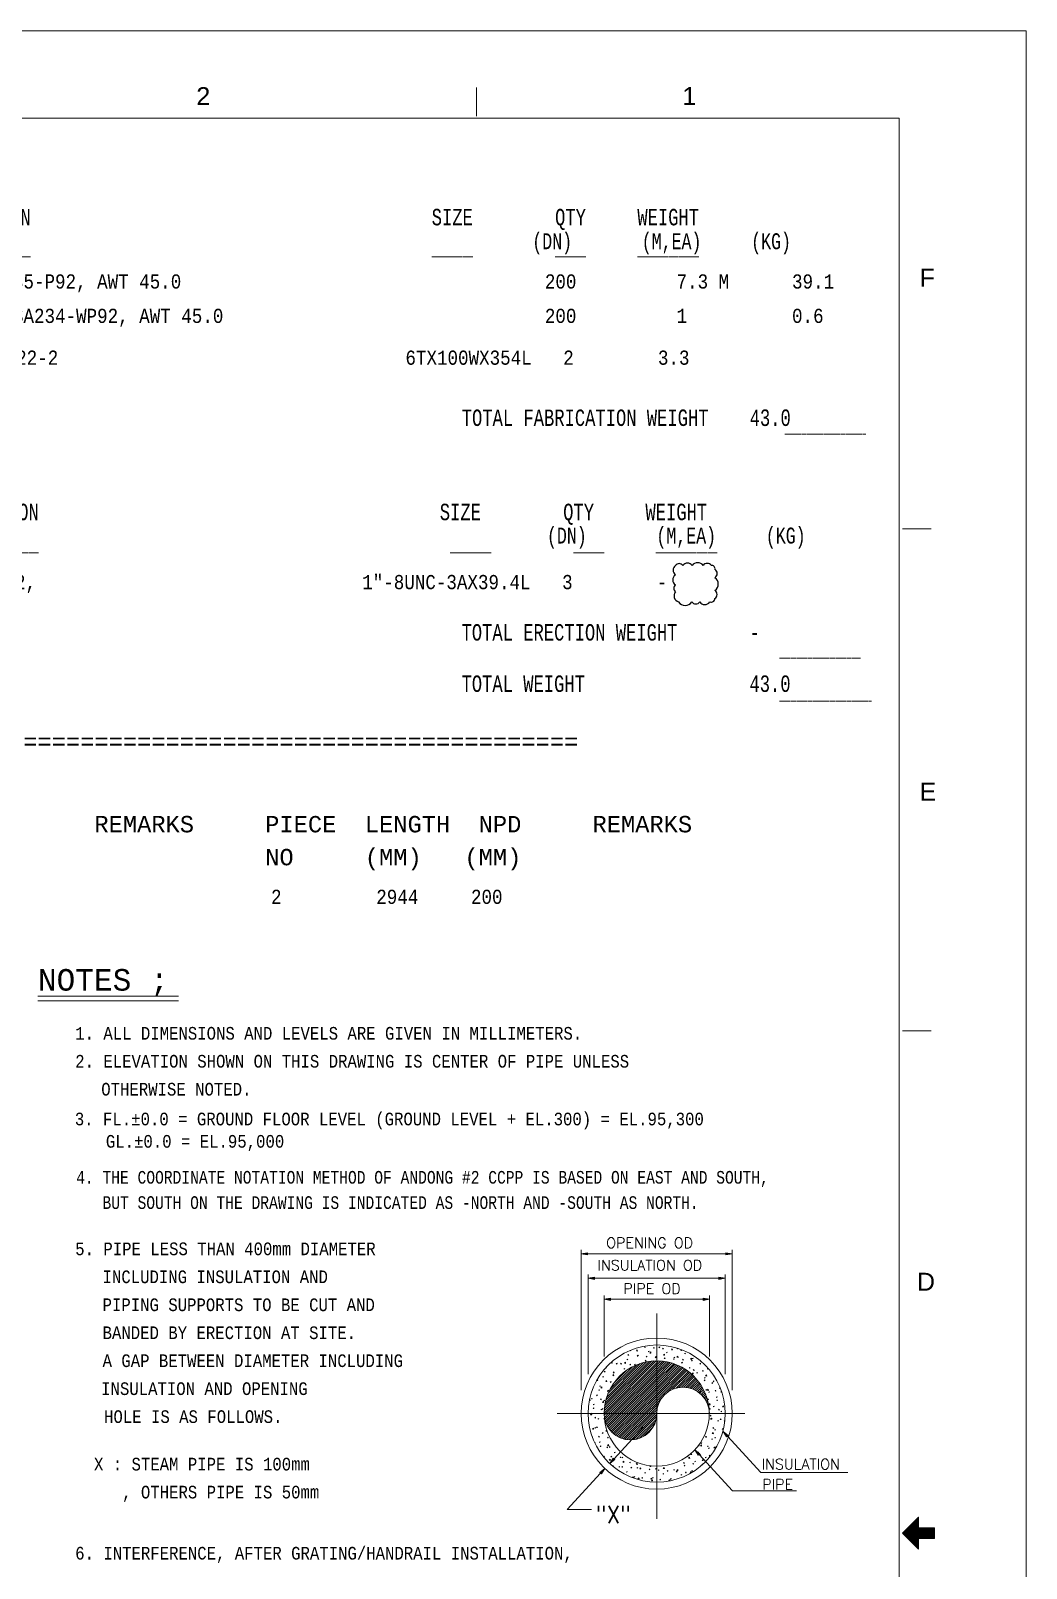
# Model space of a CAD drawing. Header units: inches. Extents: x 2106 to 2947, y -14 to 580.
# Drawn here: x 2750.7 to 2947.2, y 276.7 to 580.2 of the extents above; entities that cross this region are included whole.
import ezdxf
from ezdxf.enums import TextEntityAlignment as Align

# ---------------------------------------------------------------- set-up
doc = ezdxf.new("R2010")
doc.units = ezdxf.units.IN
doc.header["$MEASUREMENT"] = 0
doc.linetypes.add('Solid', pattern=[1, 1, 0])
for name, color, linetype in [('1', 7, 'Continuous'), ('13', 7, 'Continuous'), ('2', 2, 'Continuous'), ('3', 7, 'Continuous'), ('4', 7, 'Continuous'), ('BG 0 -1', 7, 'Continuous'), ('FRAME', 7, 'Continuous'), ('MAT-LIST', 7, 'Continuous')]:
    doc.layers.add(name, color=color, linetype=linetype)
doc.layers.add('borderText', color=2, linetype='Solid', lineweight=13)
doc.styles.add('Arial', font='arial.ttf')
doc.styles.add('fixedText', font='MONOTXT8.shx', dxfattribs={"width": 0.85})
doc.styles.add('MONOTXT', font='MONOTXT.shx', dxfattribs={"width": 0.8})
doc.styles.add('ROMANS', font='romans.shx', dxfattribs={"width": 0.8})

msp = doc.modelspace()

# ---------------------------------------------------------------- hatches: boundary and pattern name
at = {"layer": '13', "linetype": 'Continuous', "lineweight": 0}
for points in [[(2860.61, 338.96), (2860.61, 338.55), (2859.36, 338.76)], [(2887.95, 338.96), (2887.95, 338.55), (2889.2, 338.76)], [(2862, 334.11), (2862, 333.7), (2860.75, 333.9)], [(2886.55, 334.11), (2886.55, 333.7), (2887.8, 333.9)], [(2865.14, 329.97), (2865.14, 329.55), (2863.89, 329.76)], [(2883.43, 329.97), (2883.43, 329.55), (2884.68, 329.76)]]:
    msp.add_hatch(color=4, dxfattribs=at).paths.add_polyline_path(points)
at = {"layer": '4', "linetype": 'Continuous', "lineweight": 0}
for points in [[(2888.08, 302.61), (2887.39, 303.67), (2888.39, 302.9)], [(2866, 298.15), (2865, 297.37), (2865.7, 298.43)], [(2882.48, 298.96), (2881.79, 300.02), (2882.79, 299.25)], [(2863.05, 295.58), (2864.05, 296.36), (2863.35, 295.31)]]:
    msp.add_hatch(color=4, dxfattribs=at).paths.add_polyline_path(points)

# ---------------------------------------------------------------- linework, layer by layer
at = {"color": 4, "linetype": 'Continuous', "lineweight": 0}
for p, q in [((2874.28, 322.13), (2874.28, 307.21)), ((2868.61, 318.72), (2868.73, 318.86)), ((2868.61, 318.72), (2868.76, 318.71)), ((2868.76, 318.71), (2868.73, 318.86)), ((2869.01, 319.67), (2869.13, 319.6)), ((2869.13, 319.6), (2869.18, 319.75)), ((2870.26, 319.57), (2870.45, 319.77)), ((2870.26, 319.57), (2870.48, 319.53)), ((2870.4, 318.56), (2870.53, 318.71)), ((2870.48, 319.53), (2870.45, 319.77)), ((2870.5, 318.67), (2870.68, 318.75)), ((2870.55, 318.55), (2870.53, 318.71)), ((2870.63, 318.6), (2870.68, 318.75)), ((2871.85, 320.28), (2871.96, 320.43)), ((2871.85, 320.28), (2872, 320.27)), ((2872, 320.27), (2871.96, 320.43)), ((2872.6, 319.48), (2872.78, 319.55)), ((2872.6, 319.48), (2872.73, 319.4)), ((2872.73, 319.4), (2872.78, 319.55)), ((2872.93, 319.16), (2873.13, 319.36)), ((2872.93, 319.16), (2873.15, 319.12)), ((2873.15, 319.12), (2873.13, 319.36)), ((2873.64, 320.13), (2873.76, 320.27)), ((2873.64, 320.13), (2873.79, 320.12)), ((2873.79, 320.12), (2873.76, 320.27)), ((2874.7, 320.28), (2874.88, 320.36)), ((2874.7, 320.28), (2874.83, 320.21)), ((2874.83, 320.21), (2874.88, 320.36)), ((2875.44, 319.97), (2875.55, 320.12)), ((2875.44, 319.97), (2875.59, 319.96)), ((2875.59, 319.96), (2875.55, 320.12)), ((2875.6, 318.75), (2875.79, 318.95)), ((2875.6, 318.75), (2875.81, 318.71)), ((2875.81, 318.71), (2875.79, 318.95)), ((2876.19, 319.28), (2876.36, 319.35)), ((2876.19, 319.28), (2876.31, 319.2)), ((2876.31, 319.2), (2876.36, 319.35)), ((2877.23, 319.81), (2877.35, 319.96)), ((2877.23, 319.81), (2877.38, 319.8)), ((2877.38, 319.8), (2877.35, 319.96)), ((2878.29, 320.08), (2878.35, 320.11)), ((2878.29, 320.08), (2878.41, 320.01)), ((2878.41, 320.01), (2878.44, 320.08)), ((2879.03, 319.66), (2879.14, 319.8)), ((2879.03, 319.66), (2879.16, 319.65)), ((2879.16, 319.65), (2879.14, 319.8)), ((2879.79, 319.08), (2879.96, 319.15)), ((2879.79, 319.08), (2879.91, 319)), ((2879.91, 319), (2879.96, 319.15)), ((2863.89, 307.28), (2874.2, 317.61)), ((2863.9, 307.75), (2873.75, 317.6)), ((2863.94, 308.22), (2873.28, 317.56)), ((2864, 308.72), (2872.78, 317.5)), ((2864.09, 309.26), (2872.24, 317.41)), ((2864.21, 316.25), (2864.33, 316.17)), ((2864.23, 309.83), (2871.66, 317.27)), ((2864.24, 316.27), (2864.38, 316.32)), ((2864.26, 307.21), (2874.28, 317.23)), ((2864.33, 316.17), (2864.38, 316.32)), ((2864.41, 310.46), (2871.04, 317.08)), ((2864.66, 311.16), (2870.34, 316.83)), ((2864.7, 307.21), (2874.28, 316.8)), ((2865.05, 311.98), (2869.51, 316.45)), ((2865.14, 307.21), (2874.28, 316.36)), ((2865.36, 317.15), (2865.49, 317.3)), ((2865.36, 317.15), (2865.51, 317.13)), ((2865.51, 317.13), (2865.49, 317.3)), ((2865.59, 307.21), (2874.28, 315.91)), ((2865.7, 313.08), (2868.41, 315.8)), ((2866.3, 317.06), (2866.48, 317.13)), ((2866.3, 317.06), (2866.43, 316.98)), ((2866.43, 316.98), (2866.48, 317.13)), ((2867.16, 317), (2867.28, 317.13)), ((2867.16, 317), (2867.31, 316.98)), ((2867.31, 316.98), (2867.28, 317.13)), ((2867.79, 316.06), (2867.96, 316.12)), ((2867.79, 316.06), (2867.91, 315.97)), ((2867.91, 315.97), (2867.96, 316.12)), ((2867.93, 317.13), (2868.11, 317.33)), ((2867.93, 317.13), (2868.14, 317.1)), ((2868.14, 317.1), (2868.11, 317.33)), ((2868.4, 317.87), (2868.58, 317.93)), ((2868.4, 317.87), (2868.53, 317.78)), ((2868.53, 317.78), (2868.58, 317.93)), ((2868.95, 316.83), (2869.08, 316.98)), ((2868.95, 316.83), (2869.1, 316.82)), ((2869.1, 316.82), (2869.08, 316.98)), ((2869.89, 316.86), (2870.06, 316.93)), ((2869.89, 316.86), (2870.01, 316.78)), ((2870.01, 316.78), (2870.06, 316.93)), ((2870.4, 318.56), (2870.55, 318.55)), ((2870.5, 318.67), (2870.63, 318.6)), ((2871.99, 317.67), (2872.16, 317.73)), ((2871.99, 317.67), (2872.11, 317.58)), ((2872.11, 317.58), (2872.16, 317.73)), ((2872.19, 318.41), (2872.31, 318.55)), ((2872.19, 318.41), (2872.34, 318.4)), ((2872.34, 318.4), (2872.31, 318.55)), ((2873.99, 318.25), (2874.11, 318.4)), ((2873.99, 318.25), (2874.14, 318.23)), ((2874.09, 318.47), (2874.26, 318.55)), ((2874.09, 318.47), (2874.21, 318.4)), ((2874.14, 318.23), (2874.11, 318.4)), ((2874.21, 318.4), (2874.26, 318.55)), ((2874.28, 317.23), (2874.64, 317.6)), ((2874.28, 316.8), (2875.06, 317.57)), ((2874.28, 316.36), (2875.46, 317.53)), ((2874.28, 315.91), (2875.85, 317.48)), ((2874.28, 315.47), (2876.23, 317.42)), ((2874.28, 315.02), (2876.6, 317.35)), ((2874.28, 314.58), (2876.95, 317.26)), ((2874.28, 314.15), (2877.3, 317.16)), ((2874.28, 313.7), (2877.63, 317.05)), ((2874.28, 313.26), (2877.95, 316.93)), ((2874.28, 312.82), (2878.28, 316.81)), ((2874.28, 312.37), (2878.58, 316.67)), ((2874.28, 311.93), (2878.88, 316.53)), ((2874.28, 311.5), (2879.18, 316.38)), ((2874.28, 311.05), (2879.45, 316.22)), ((2874.28, 310.61), (2879.74, 316.06)), ((2874.28, 310.17), (2880, 315.88)), ((2874.28, 309.72), (2880.26, 315.71)), ((2875.69, 317.51), (2875.76, 317.53)), ((2875.75, 317.5), (2875.76, 317.53)), ((2875.78, 318.1), (2875.9, 318.23)), ((2875.78, 318.1), (2875.93, 318.08)), ((2875.93, 318.08), (2875.9, 318.23)), ((2877.58, 317.93), (2877.69, 318.08)), ((2877.58, 317.93), (2877.73, 317.92)), ((2877.69, 318.27), (2877.86, 318.35)), ((2877.69, 318.27), (2877.81, 318.2)), ((2877.73, 317.92), (2877.69, 318.08)), ((2877.81, 318.2), (2877.86, 318.35)), ((2878.26, 318.33), (2878.46, 318.53)), ((2878.26, 318.33), (2878.49, 318.3)), ((2878.49, 318.3), (2878.46, 318.53)), ((2879.18, 317.27), (2879.35, 317.33)), ((2879.18, 317.27), (2879.3, 317.18)), ((2879.3, 317.18), (2879.35, 317.33)), ((2879.36, 317.78), (2879.49, 317.92)), ((2879.36, 317.78), (2879.51, 317.76)), ((2879.51, 317.76), (2879.49, 317.92)), ((2879.81, 316.01), (2879.84, 316.05)), ((2879.84, 316), (2879.84, 316.05)), ((2880.68, 316.26), (2880.85, 316.33)), ((2880.68, 316.26), (2880.79, 316.18)), ((2880.79, 316.18), (2880.85, 316.33)), ((2880.93, 317.92), (2881.13, 318.12)), ((2880.93, 317.92), (2881.15, 317.88)), ((2881.15, 317.88), (2881.13, 318.12)), ((2881.16, 317.62), (2881.28, 317.76)), ((2881.16, 317.62), (2881.31, 317.61)), ((2881.28, 318.07), (2881.45, 318.15)), ((2881.28, 318.07), (2881.4, 318)), ((2881.31, 317.61), (2881.28, 317.76)), ((2881.4, 318), (2881.45, 318.15)), ((2881.5, 315.75), (2881.63, 315.88)), ((2881.5, 315.75), (2881.65, 315.72)), ((2881.65, 315.72), (2881.63, 315.88)), ((2882.78, 317.07), (2882.95, 317.13)), ((2882.78, 317.07), (2882.9, 316.98)), ((2882.9, 316.98), (2882.95, 317.13)), ((2882.95, 317.46), (2883.01, 317.55)), ((2882.95, 317.46), (2883.1, 317.45)), ((2883.1, 317.45), (2883.1, 317.47)), ((2883.3, 315.58), (2883.43, 315.72)), ((2883.45, 315.57), (2883.43, 315.72)), ((2884.26, 316.06), (2884.44, 316.13)), ((2884.26, 316.06), (2884.39, 315.98)), ((2884.39, 315.98), (2884.44, 316.13)), ((2862.48, 313.71), (2862.6, 313.85)), ((2862.48, 313.71), (2862.63, 313.7)), ((2862.63, 313.7), (2862.6, 313.85)), ((2862.98, 312.63), (2863.15, 312.7)), ((2862.98, 312.63), (2863.1, 312.55)), ((2863.1, 312.55), (2863.15, 312.7)), ((2863.59, 314.45), (2863.76, 314.51)), ((2863.59, 314.45), (2863.71, 314.36)), ((2863.71, 314.36), (2863.76, 314.51)), ((2863.93, 315.43), (2864.04, 315.57)), ((2863.93, 315.43), (2864.08, 315.42)), ((2864.08, 315.42), (2864.04, 315.57)), ((2864.26, 313.55), (2864.39, 313.7)), ((2864.26, 313.55), (2864.41, 313.53)), ((2864.41, 313.53), (2864.39, 313.7)), ((2865.09, 313.43), (2865.26, 313.51)), ((2865.09, 313.43), (2865.2, 313.36)), ((2865.2, 313.36), (2865.26, 313.51)), ((2865.59, 314.7), (2865.78, 314.91)), ((2865.59, 314.7), (2865.81, 314.67)), ((2865.69, 315.25), (2865.86, 315.32)), ((2865.69, 315.25), (2865.81, 315.17)), ((2865.71, 315.27), (2865.84, 315.42)), ((2865.71, 315.27), (2865.86, 315.26)), ((2865.81, 314.67), (2865.78, 314.91)), ((2865.81, 315.17), (2865.86, 315.32)), ((2865.86, 315.26), (2865.84, 315.42)), ((2866.03, 307.21), (2874.28, 315.47)), ((2866.46, 307.21), (2874.28, 315.02)), ((2866.91, 307.21), (2874.28, 314.58)), ((2867.35, 307.21), (2874.28, 314.15)), ((2867.51, 315.11), (2867.63, 315.26)), ((2867.51, 315.11), (2867.53, 315.11)), ((2867.64, 315.21), (2867.63, 315.26)), ((2867.79, 307.21), (2874.28, 313.7)), ((2868.24, 307.21), (2874.28, 313.26)), ((2868.68, 307.21), (2874.28, 312.82)), ((2876.4, 311.41), (2880.53, 315.52)), ((2877.43, 312), (2880.78, 315.33)), ((2878.11, 312.23), (2881.01, 315.13)), ((2878.68, 312.35), (2881.25, 314.92)), ((2879.16, 312.4), (2881.48, 314.71)), ((2879.61, 312.41), (2881.7, 314.5)), ((2880.03, 312.38), (2881.91, 314.26)), ((2880.41, 312.32), (2882.13, 314.03)), ((2880.78, 312.25), (2882.33, 313.8)), ((2881.11, 312.15), (2882.53, 313.55)), ((2881.26, 315.07), (2881.46, 315.27)), ((2881.26, 315.07), (2881.49, 315.03)), ((2881.44, 312.02), (2882.71, 313.3)), ((2881.49, 315.03), (2881.46, 315.27)), ((2881.75, 311.88), (2882.89, 313.03)), ((2882.04, 311.73), (2883.06, 312.76)), ((2882.16, 315.26), (2882.34, 315.32)), ((2882.16, 315.26), (2882.29, 315.17)), ((2882.29, 315.17), (2882.34, 315.32)), ((2883.3, 315.58), (2883.45, 315.57)), ((2883.65, 314.25), (2883.83, 314.32)), ((2883.65, 314.25), (2883.78, 314.17)), ((2883.65, 313.71), (2883.76, 313.85)), ((2883.65, 313.71), (2883.8, 313.68)), ((2883.8, 313.68), (2883.76, 313.85)), ((2883.78, 314.17), (2883.83, 314.32)), ((2883.93, 314.66), (2884.13, 314.86)), ((2883.93, 314.66), (2884.15, 314.62)), ((2884.15, 314.62), (2884.13, 314.86)), ((2885.15, 313.25), (2885.33, 313.31)), ((2885.15, 313.25), (2885.28, 313.16)), ((2885.28, 313.16), (2885.33, 313.31)), ((2885.44, 313.55), (2885.56, 313.68)), ((2885.44, 313.55), (2885.59, 313.53)), ((2885.59, 313.53), (2885.56, 313.68)), ((2861.01, 309.82), (2861.14, 309.8)), ((2861.04, 309.96), (2861.1, 310.03)), ((2861.14, 309.8), (2861.1, 310.03)), ((2861.38, 310.1), (2861.5, 310.25)), ((2861.38, 310.1), (2861.53, 310.08)), ((2861.53, 310.08), (2861.5, 310.25)), ((2862.38, 310.82), (2862.55, 310.88)), ((2862.38, 310.82), (2862.5, 310.73)), ((2862.5, 310.73), (2862.55, 310.88)), ((2862.83, 311.82), (2862.94, 311.97)), ((2862.83, 311.82), (2862.98, 311.81)), ((2862.98, 311.81), (2862.94, 311.97)), ((2863.18, 309.95), (2863.29, 310.08)), ((2863.18, 309.95), (2863.31, 309.93)), ((2863.25, 312.27), (2863.44, 312.47)), ((2863.25, 312.27), (2863.48, 312.23)), ((2863.31, 309.93), (2863.29, 310.08)), ((2863.48, 312.23), (2863.44, 312.47)), ((2863.58, 309.42), (2863.78, 309.62)), ((2863.8, 309.38), (2863.78, 309.62)), ((2863.86, 309.81), (2864.04, 309.88)), ((2863.86, 309.81), (2863.99, 309.73)), ((2863.99, 309.73), (2864.04, 309.88)), ((2864.48, 311.62), (2864.65, 311.7)), ((2864.48, 311.62), (2864.6, 311.55)), ((2864.6, 311.55), (2864.65, 311.7)), ((2864.61, 311.67), (2864.74, 311.81)), ((2864.61, 311.67), (2864.76, 311.66)), ((2864.76, 311.66), (2864.74, 311.81)), ((2869.13, 307.21), (2874.28, 312.37)), ((2869.56, 307.21), (2874.28, 311.93)), ((2870, 307.21), (2874.28, 311.5)), ((2870.45, 307.21), (2874.28, 311.05)), ((2870.89, 307.21), (2874.28, 310.61)), ((2871.33, 307.21), (2874.28, 310.17)), ((2871.78, 307.21), (2874.28, 309.72)), ((2874.28, 309.28), (2875.29, 310.28)), ((2882.31, 311.57), (2883.24, 312.48)), ((2882.58, 311.38), (2883.39, 312.21)), ((2882.81, 311.2), (2883.55, 311.92)), ((2883.05, 310.98), (2883.69, 311.62)), ((2883.28, 310.76), (2883.83, 311.32)), ((2883.48, 310.52), (2883.95, 311.01)), ((2883.68, 310.27), (2884.08, 310.68)), ((2883.85, 310.01), (2884.19, 310.35)), ((2883.99, 311.82), (2884.11, 311.97)), ((2883.99, 311.82), (2884.14, 311.81)), ((2884.01, 309.73), (2884.29, 310.01)), ((2884.14, 311.81), (2884.11, 311.97)), ((2884.16, 309.45), (2884.38, 309.66)), ((2884.26, 311.81), (2884.45, 312.01)), ((2884.26, 311.81), (2884.49, 311.77)), ((2884.34, 309.95), (2884.46, 310.08)), ((2884.34, 309.95), (2884.49, 309.93)), ((2884.49, 311.77), (2884.45, 312.01)), ((2884.49, 309.93), (2884.46, 310.08)), ((2884.54, 311.43), (2884.71, 311.5)), ((2884.54, 311.43), (2884.66, 311.35)), ((2884.66, 311.35), (2884.71, 311.5)), ((2885.79, 311.67), (2885.91, 311.81)), ((2885.79, 311.67), (2885.94, 311.65)), ((2885.94, 311.65), (2885.91, 311.81)), ((2886.03, 310.42), (2886.2, 310.5)), ((2886.03, 310.42), (2886.15, 310.35)), ((2886.14, 309.78), (2886.25, 309.93)), ((2886.14, 309.78), (2886.29, 309.77)), ((2886.15, 310.35), (2886.2, 310.5)), ((2886.29, 309.77), (2886.25, 309.93)), ((2886.64, 312.23), (2886.81, 312.31)), ((2886.64, 312.23), (2886.76, 312.16)), ((2886.76, 312.16), (2886.81, 312.3)), ((2886.93, 311.4), (2887.09, 311.56)), ((2886.93, 311.4), (2887.15, 311.36)), ((2887.15, 311.36), (2887.15, 311.37)), ((2859.36, 307.21), (2874.28, 307.21)), ((2861.15, 307.2), (2861.21, 307.22)), ((2861.15, 307.2), (2861.28, 307.11)), ((2861.21, 307.22), (2861.33, 307.26)), ((2861.24, 306.98), (2861.44, 307.18)), ((2861.24, 306.98), (2861.46, 306.95)), ((2861.28, 307.11), (2861.31, 307.22)), ((2861.31, 307.22), (2861.33, 307.26)), ((2861.46, 306.95), (2861.44, 307.18)), ((2861.73, 308.22), (2861.84, 308.36)), ((2861.73, 308.22), (2861.88, 308.21)), ((2861.76, 309.01), (2861.94, 309.07)), ((2861.76, 309.01), (2861.89, 308.92)), ((2861.88, 308.21), (2861.84, 308.36)), ((2861.89, 308.92), (2861.94, 309.07)), ((2863.26, 308), (2863.44, 308.07)), ((2863.26, 308), (2863.38, 307.92)), ((2863.38, 307.92), (2863.44, 308.07)), ((2863.51, 308.06), (2863.64, 308.21)), ((2863.51, 308.06), (2863.66, 308.05)), ((2863.58, 309.42), (2863.8, 309.38)), ((2863.66, 308.05), (2863.64, 308.21)), ((2863.9, 306.86), (2864.26, 307.21)), ((2863.95, 306.46), (2864.7, 307.21)), ((2864.01, 306.08), (2865.14, 307.21)), ((2864.1, 305.73), (2865.59, 307.21)), ((2864.21, 305.41), (2866.03, 307.21)), ((2864.34, 305.1), (2866.46, 307.21)), ((2864.49, 304.8), (2866.91, 307.21)), ((2864.65, 304.51), (2867.35, 307.21)), ((2864.83, 304.25), (2867.79, 307.21)), ((2865.01, 304), (2868.24, 307.21)), ((2865.21, 303.75), (2868.68, 307.21)), ((2865.43, 303.52), (2869.13, 307.21)), ((2865.66, 303.31), (2869.56, 307.21)), ((2865.9, 303.11), (2870, 307.21)), ((2866.15, 302.92), (2870.45, 307.21)), ((2866.43, 302.75), (2870.89, 307.21)), ((2866.71, 302.6), (2871.33, 307.21)), ((2867.01, 302.46), (2871.78, 307.21)), ((2867.33, 302.32), (2872.21, 307.21)), ((2867.66, 302.22), (2872.65, 307.21)), ((2868.01, 302.13), (2873.1, 307.21)), ((2868.39, 302.07), (2873.54, 307.21)), ((2868.79, 302.03), (2873.98, 307.21)), ((2869.23, 302.02), (2874.28, 307.07)), ((2869.7, 302.06), (2874.24, 306.6)), ((2872.21, 307.21), (2874.28, 309.28)), ((2872.65, 307.21), (2874.28, 308.85)), ((2873.1, 307.21), (2874.28, 308.4)), ((2873.54, 307.21), (2874.28, 307.96)), ((2873.98, 307.21), (2874.28, 307.51)), ((2874.28, 308.85), (2874.7, 309.26)), ((2874.28, 308.4), (2874.46, 308.58)), ((2874.28, 307.96), (2874.34, 308.02)), ((2874.28, 307.51), (2874.29, 307.52)), ((2884.3, 309.13), (2884.46, 309.3)), ((2884.41, 308.81), (2884.53, 308.92)), ((2884.51, 308.47), (2884.59, 308.53)), ((2884.59, 308.96), (2884.79, 309.16)), ((2884.59, 308.96), (2884.81, 308.92)), ((2884.59, 308.11), (2884.63, 308.15)), ((2884.65, 307.72), (2884.66, 307.73)), ((2884.68, 307.22), (2889.2, 307.22)), ((2884.69, 308.06), (2884.81, 308.21)), ((2884.69, 308.06), (2884.84, 308.05)), ((2884.81, 308.92), (2884.79, 309.16)), ((2884.84, 308.05), (2884.81, 308.21)), ((2884.81, 306.8), (2884.99, 306.87)), ((2884.81, 306.8), (2884.94, 306.71)), ((2884.94, 306.71), (2884.99, 306.87)), ((2885.43, 308.61), (2885.6, 308.68)), ((2885.43, 308.61), (2885.55, 308.52)), ((2885.55, 308.52), (2885.6, 308.68)), ((2886.48, 307.91), (2886.6, 308.05)), ((2886.48, 307.91), (2886.63, 307.9)), ((2886.63, 307.9), (2886.6, 308.05)), ((2886.91, 307.61), (2887.09, 307.67)), ((2886.91, 307.61), (2887.04, 307.52)), ((2887.04, 307.52), (2887.09, 307.67)), ((2887.26, 308.55), (2887.45, 308.75)), ((2887.26, 308.55), (2887.49, 308.51)), ((2887.49, 308.51), (2887.45, 308.75)), ((2887.53, 309.42), (2887.61, 309.46)), ((2887.53, 309.42), (2887.64, 309.33)), ((2861.58, 304.13), (2861.78, 304.33)), ((2861.58, 304.13), (2861.8, 304.1)), ((2861.8, 304.1), (2861.78, 304.33)), ((2862.04, 304.37), (2862.21, 304.45)), ((2862.04, 304.37), (2862.16, 304.28)), ((2862.08, 306.33), (2862.19, 306.48)), ((2862.08, 306.33), (2862.23, 306.32)), ((2862.16, 304.28), (2862.21, 304.45)), ((2862.23, 306.32), (2862.19, 306.48)), ((2862.41, 304.46), (2862.54, 304.61)), ((2862.41, 304.46), (2862.56, 304.45)), ((2862.56, 304.45), (2862.54, 304.61)), ((2862.65, 306.18), (2862.83, 306.26)), ((2862.65, 306.18), (2862.78, 306.11)), ((2862.78, 306.11), (2862.83, 306.26)), ((2863.86, 306.18), (2863.94, 306.27)), ((2863.86, 306.18), (2863.94, 306.17)), ((2864.21, 304.3), (2864.28, 304.38)), ((2864.21, 304.3), (2864.31, 304.3)), ((2864.24, 303.72), (2864.43, 303.91)), ((2864.24, 303.72), (2864.46, 303.68)), ((2864.46, 303.68), (2864.44, 303.87)), ((2870.24, 302.15), (2874.15, 306.06)), ((2870.88, 302.33), (2873.96, 305.43)), ((2871.7, 302.73), (2873.58, 304.6)), ((2884.93, 306.11), (2885.13, 306.31)), ((2884.93, 306.11), (2885.15, 306.07)), ((2885.04, 306.18), (2885.15, 306.32)), ((2885.04, 306.18), (2885.19, 306.17)), ((2885.15, 306.07), (2885.13, 306.31)), ((2885.19, 306.17), (2885.15, 306.32)), ((2885.38, 304.3), (2885.5, 304.45)), ((2885.38, 304.3), (2885.53, 304.28)), ((2885.53, 304.28), (2885.5, 304.45)), ((2885.7, 303.98), (2885.88, 304.05)), ((2885.7, 303.98), (2885.83, 303.9)), ((2885.83, 303.9), (2885.88, 304.05)), ((2886.3, 305.8), (2886.48, 305.86)), ((2886.3, 305.8), (2886.43, 305.71)), ((2886.43, 305.71), (2886.48, 305.86)), ((2886.83, 306.02), (2886.95, 306.17)), ((2886.83, 306.02), (2886.98, 306.01)), ((2886.98, 306.01), (2886.95, 306.17)), ((2887.18, 304.15), (2887.3, 304.28)), ((2887.18, 304.15), (2887.33, 304.13)), ((2887.33, 304.13), (2887.3, 304.28)), ((2887.59, 305.7), (2887.74, 305.85)), ((2887.59, 305.7), (2887.71, 305.67)), ((2861.56, 302.61), (2861.61, 302.63)), ((2861.59, 302.56), (2861.61, 302.63)), ((2862.05, 301.43), (2862.1, 301.48)), ((2862.13, 301.28), (2862.1, 301.48)), ((2862.76, 302.58), (2862.89, 302.72)), ((2862.76, 302.58), (2862.91, 302.57)), ((2862.91, 302.57), (2862.89, 302.72)), ((2862.93, 301.56), (2863.1, 301.62)), ((2862.93, 301.56), (2863.05, 301.47)), ((2863.05, 301.47), (2863.1, 301.62)), ((2863.11, 300.7), (2863.23, 300.85)), ((2863.11, 300.7), (2863.26, 300.68)), ((2863.26, 300.68), (2863.23, 300.85)), ((2863.54, 303.37), (2863.71, 303.43)), ((2863.54, 303.37), (2863.66, 303.28)), ((2863.66, 303.28), (2863.71, 303.43)), ((2864.41, 300.55), (2864.59, 300.62)), ((2864.41, 300.55), (2864.54, 300.46)), ((2864.54, 300.46), (2864.59, 300.62)), ((2864.56, 302.42), (2864.68, 302.57)), ((2864.56, 302.42), (2864.7, 302.41)), ((2864.58, 300.87), (2864.76, 301.07)), ((2864.58, 300.87), (2864.8, 300.83)), ((2864.7, 302.41), (2864.68, 302.57)), ((2864.8, 300.83), (2864.76, 301.07)), ((2864.9, 300.55), (2865.03, 300.68)), ((2864.9, 300.55), (2865.05, 300.53)), ((2865.03, 302.36), (2865.08, 302.38)), ((2865.03, 302.36), (2865.13, 302.28)), ((2865.05, 300.53), (2865.03, 300.68)), ((2882.5, 300.86), (2882.64, 300.85)), ((2882.58, 300.95), (2882.61, 301)), ((2882.64, 300.85), (2882.61, 301)), ((2882.93, 300.82), (2883.11, 301.02)), ((2882.93, 300.82), (2883.14, 300.78)), ((2882.99, 301.36), (2883.16, 301.42)), ((2882.99, 301.36), (2883.11, 301.27)), ((2883.11, 301.27), (2883.16, 301.42)), ((2883.14, 300.78), (2883.11, 301.02)), ((2883.94, 302.57), (2884.05, 302.72)), ((2883.94, 302.57), (2884.09, 302.56)), ((2884.09, 302.56), (2884.05, 302.72)), ((2884.28, 300.7), (2884.4, 300.83)), ((2884.28, 300.7), (2884.43, 300.68)), ((2884.43, 300.68), (2884.4, 300.83)), ((2885.09, 302.17), (2885.26, 302.23)), ((2885.09, 302.17), (2885.21, 302.08)), ((2885.21, 302.08), (2885.26, 302.23)), ((2885.25, 303.26), (2885.45, 303.46)), ((2885.25, 303.26), (2885.48, 303.22)), ((2885.48, 303.22), (2885.45, 303.46)), ((2885.59, 300.41), (2885.79, 300.61)), ((2885.73, 302.42), (2885.85, 302.56)), ((2885.73, 302.42), (2885.88, 302.41)), ((2885.81, 300.37), (2885.79, 300.61)), ((2885.88, 302.41), (2885.85, 302.56)), ((2863.59, 298.93), (2863.58, 298.96)), ((2863.81, 298.73), (2863.99, 298.8)), ((2863.81, 298.73), (2863.94, 298.65)), ((2863.94, 298.65), (2863.99, 298.8)), ((2864.9, 298.02), (2865.1, 298.22)), ((2864.9, 298.02), (2865.13, 297.98)), ((2865.13, 297.98), (2865.1, 298.22)), ((2865.25, 298.66), (2865.38, 298.81)), ((2865.25, 298.66), (2865.4, 298.65)), ((2865.3, 297.73), (2865.48, 297.8)), ((2865.3, 297.73), (2865.43, 297.65)), ((2865.4, 298.65), (2865.38, 298.81)), ((2865.43, 297.65), (2865.48, 297.8)), ((2865.91, 299.55), (2866.09, 299.61)), ((2865.91, 299.55), (2866.04, 299.46)), ((2866.04, 299.46), (2866.09, 299.61)), ((2867.04, 298.51), (2867.16, 298.65)), ((2867.04, 298.51), (2867.19, 298.5)), ((2867.19, 298.5), (2867.16, 298.65)), ((2867.4, 298.53), (2867.58, 298.6)), ((2867.4, 298.53), (2867.53, 298.45)), ((2867.53, 298.45), (2867.58, 298.6)), ((2867.58, 297.61), (2867.76, 297.81)), ((2867.58, 297.61), (2867.8, 297.57)), ((2867.8, 297.57), (2867.76, 297.81)), ((2868.84, 298.35), (2868.85, 298.36)), ((2868.84, 298.35), (2868.86, 298.35)), ((2868.89, 297.53), (2869.06, 297.6)), ((2868.89, 297.53), (2869.01, 297.45)), ((2869.01, 297.45), (2869.06, 297.6)), ((2879.6, 297.41), (2879.71, 297.55)), ((2879.75, 297.4), (2879.71, 297.55)), ((2880.29, 298.73), (2880.4, 298.66)), ((2880.31, 298.75), (2880.45, 298.81)), ((2880.4, 298.66), (2880.45, 298.81)), ((2880.59, 298.38), (2880.78, 298.58)), ((2880.59, 298.38), (2880.8, 298.35)), ((2880.8, 298.35), (2880.78, 298.58)), ((2881.04, 299.13), (2881.16, 299.27)), ((2881.04, 299.13), (2881.19, 299.12)), ((2881.19, 299.12), (2881.16, 299.27)), ((2881.78, 297.73), (2881.95, 297.8)), ((2881.78, 297.73), (2881.9, 297.65)), ((2881.9, 297.65), (2881.95, 297.8)), ((2882.38, 299.55), (2882.55, 299.61)), ((2882.38, 299.55), (2882.5, 299.46)), ((2882.5, 299.46), (2882.55, 299.61)), ((2882.84, 298.97), (2882.95, 299.12)), ((2882.84, 298.97), (2882.99, 298.96)), ((2882.99, 298.96), (2882.95, 299.12)), ((2883.25, 297.97), (2883.45, 298.17)), ((2883.25, 297.97), (2883.48, 297.93)), ((2883.48, 297.93), (2883.45, 298.17)), ((2883.88, 298.55), (2884.05, 298.61)), ((2883.88, 298.55), (2884, 298.46)), ((2884, 298.46), (2884.05, 298.61)), ((2884.48, 300.36), (2884.65, 300.42)), ((2884.48, 300.36), (2884.6, 300.27)), ((2884.6, 300.27), (2884.65, 300.42)), ((2884.63, 298.82), (2884.75, 298.96)), ((2884.63, 298.82), (2884.78, 298.81)), ((2884.78, 298.81), (2884.75, 298.96)), ((2885.59, 300.41), (2885.81, 300.37)), ((2865.63, 296.82), (2865.71, 296.92)), ((2865.69, 296.77), (2865.75, 296.77)), ((2865.75, 296.77), (2865.71, 296.92)), ((2866.79, 296.72), (2866.96, 296.78)), ((2866.79, 296.72), (2866.91, 296.63)), ((2866.91, 296.63), (2866.96, 296.78)), ((2867.39, 296.62), (2867.51, 296.77)), ((2867.39, 296.62), (2867.54, 296.61)), ((2867.54, 296.61), (2867.51, 296.77)), ((2868.29, 295.72), (2868.46, 295.78)), ((2868.29, 295.72), (2868.41, 295.63)), ((2868.41, 295.63), (2868.46, 295.78)), ((2869.19, 296.47), (2869.3, 296.61)), ((2869.19, 296.47), (2869.34, 296.46)), ((2869.34, 296.46), (2869.3, 296.61)), ((2869.53, 294.58), (2869.65, 294.73)), ((2869.53, 294.58), (2869.68, 294.57)), ((2869.68, 294.57), (2869.65, 294.73)), ((2869.78, 294.71), (2869.95, 294.77)), ((2869.78, 294.71), (2869.9, 294.62)), ((2869.9, 294.62), (2869.95, 294.77)), ((2870.24, 297.2), (2870.44, 297.4)), ((2870.24, 297.2), (2870.46, 297.16)), ((2870.39, 296.52), (2870.56, 296.58)), ((2870.39, 296.52), (2870.51, 296.43)), ((2870.46, 297.16), (2870.44, 297.4)), ((2870.51, 296.43), (2870.56, 296.58)), ((2870.58, 294.35), (2870.76, 294.55)), ((2870.8, 294.31), (2870.76, 294.55)), ((2870.98, 296.31), (2871.1, 296.46)), ((2870.98, 296.31), (2871.13, 296.3)), ((2871.13, 296.3), (2871.1, 296.46)), ((2871.33, 294.43), (2871.45, 294.57)), ((2871.33, 294.43), (2871.48, 294.42)), ((2871.48, 294.42), (2871.45, 294.57)), ((2871.88, 295.52), (2872.05, 295.58)), ((2871.88, 295.52), (2872, 295.43)), ((2872, 295.43), (2872.05, 295.58)), ((2872.78, 296.16), (2872.89, 296.3)), ((2872.78, 296.16), (2872.93, 296.13)), ((2872.93, 296.13), (2872.89, 296.3)), ((2872.91, 296.78), (2873.03, 296.9)), ((2872.91, 296.78), (2873.14, 296.75)), ((2873.14, 296.75), (2873.11, 296.88)), ((2873.11, 294.27), (2873.24, 294.42)), ((2873.26, 294.26), (2873.24, 294.42)), ((2873.38, 294.51), (2873.55, 294.57)), ((2873.38, 294.51), (2873.5, 294.42)), ((2873.5, 294.42), (2873.55, 294.57)), ((2873.98, 296.32), (2874.15, 296.38)), ((2873.98, 296.32), (2874.1, 296.23)), ((2874.1, 296.23), (2874.15, 296.38)), ((2874.56, 296), (2874.69, 296.13)), ((2874.56, 296), (2874.71, 295.98)), ((2874.71, 295.98), (2874.69, 296.13)), ((2875.48, 295.31), (2875.65, 295.38)), ((2875.48, 295.31), (2875.6, 295.23)), ((2875.58, 296.36), (2875.78, 296.57)), ((2875.58, 296.36), (2875.8, 296.33)), ((2875.6, 295.23), (2875.65, 295.38)), ((2875.8, 296.33), (2875.78, 296.57)), ((2876.35, 295.83), (2876.48, 295.98)), ((2876.35, 295.83), (2876.5, 295.82)), ((2876.5, 295.82), (2876.48, 295.98)), ((2877.58, 296.12), (2877.75, 296.18)), ((2877.58, 296.12), (2877.7, 296.03)), ((2877.7, 296.03), (2877.75, 296.18)), ((2878.15, 295.68), (2878.28, 295.82)), ((2878.15, 295.68), (2878.3, 295.67)), ((2878.25, 295.95), (2878.44, 296.16)), ((2878.25, 295.95), (2878.46, 295.92)), ((2878.3, 295.67), (2878.28, 295.82)), ((2878.46, 295.92), (2878.44, 296.16)), ((2879.06, 295.11), (2879.24, 295.18)), ((2879.06, 295.11), (2879.19, 295.03)), ((2879.19, 295.03), (2879.24, 295.18)), ((2879.6, 297.41), (2879.75, 297.4)), ((2879.68, 296.93), (2879.85, 297)), ((2879.68, 296.93), (2879.8, 296.85)), ((2879.8, 296.85), (2879.85, 297)), ((2879.94, 295.52), (2880.06, 295.67)), ((2879.94, 295.52), (2880.09, 295.51)), ((2880.09, 295.51), (2880.06, 295.67)), ((2880.91, 295.53), (2881.11, 295.75)), ((2880.91, 295.53), (2881.06, 295.51)), ((2881.13, 295.56), (2881.11, 295.75)), ((2881.16, 295.92), (2881.34, 295.98)), ((2881.16, 295.92), (2881.29, 295.83)), ((2881.29, 295.83), (2881.34, 295.98)), ((2881.39, 297.25), (2881.51, 297.4)), ((2881.39, 297.25), (2881.54, 297.23)), ((2881.54, 297.23), (2881.51, 297.4)), ((2883.19, 297.1), (2883.3, 297.23)), ((2883.19, 297.1), (2883.25, 297.08)), ((2883.31, 297.15), (2883.3, 297.23)), ((2870.58, 294.35), (2870.8, 294.31)), ((2873.11, 294.27), (2873.26, 294.26)), ((2873.24, 293.93), (2873.44, 294.13)), ((2873.24, 293.93), (2873.46, 293.9)), ((2873.46, 293.9), (2873.44, 294.13)), ((2874.91, 294.12), (2875.03, 294.26)), ((2874.91, 294.12), (2875.06, 294.11)), ((2875.06, 294.11), (2875.03, 294.26)), ((2876.7, 293.96), (2876.83, 294.1)), ((2876.7, 293.96), (2876.85, 293.95)), ((2876.85, 293.95), (2876.83, 294.1)), ((2876.96, 294.31), (2877.14, 294.37)), ((2876.96, 294.31), (2877.09, 294.22)), ((2877.09, 294.22), (2877.14, 294.37))]:
    msp.add_line(p, q, dxfattribs=at)
for centre, start, end in [((2879.48, 307.21), 0, 180), ((2869.09, 307.21), 180, 0)]:
    msp.add_arc(centre, 5.2, start, end, dxfattribs=at)
at = {"layer": '1', "color": 4, "linetype": 'Continuous', "lineweight": 0}
for p, q in [((2752.08, 389.59), (2779.86, 389.59)), ((2752.08, 388.7), (2779.86, 388.7)), ((2874.28, 326.95), (2874.28, 286.4)), ((2891.65, 307.21), (2854.64, 307.21))]:
    msp.add_line(p, q, dxfattribs=at)
at = {"layer": '13', "color": 4, "linetype": 'Continuous', "lineweight": 0}
for p, q in [((2859.36, 311.83), (2859.36, 339.51)), ((2860.61, 338.76), (2887.95, 338.76)), ((2889.2, 311.83), (2889.2, 339.51)), ((2860.75, 315.01), (2860.75, 334.65)), ((2862, 333.9), (2886.55, 333.9)), ((2887.8, 315.01), (2887.8, 334.65)), ((2863.89, 318.5), (2863.89, 330.51)), ((2865.14, 329.76), (2883.43, 329.76)), ((2884.68, 318.5), (2884.68, 330.51))]:
    msp.add_line(p, q, dxfattribs=at)
at = {"layer": '13', "color": 4, "linetype": 'Continuous', "lineweight": 0, "flags": 128}
for points in [[(2860.61, 338.96), (2860.61, 338.55), (2859.36, 338.76)], [(2887.95, 338.96), (2887.95, 338.55), (2889.2, 338.76)], [(2862, 334.11), (2862, 333.7), (2860.75, 333.9)], [(2886.55, 334.11), (2886.55, 333.7), (2887.8, 333.9)], [(2865.14, 329.97), (2865.14, 329.55), (2863.89, 329.76)], [(2883.43, 329.97), (2883.43, 329.55), (2884.68, 329.76)]]:
    msp.add_lwpolyline(points, close=True, dxfattribs=at)
at = {"layer": '2', "color": 1}
msp.add_lwpolyline([(2877.98, 474.61, 0.520567), (2877.98, 472.78, 0.520567), (2877.98, 470.77, 0.520567), (2877.98, 469.43, 0.520567), (2878.58, 467.43, 0.520567), (2881.23, 467.43, 0.520567), (2882.77, 467.43, 0.520567), (2884.78, 467.43, 0.520567), (2885.78, 468.07, 0.520567), (2885.78, 469.7, 0.520567), (2885.78, 472.19, 0.520567), (2885.78, 473.87, 0.520567), (2885.09, 474.61, 0.520567), (2883.44, 474.61, 0.520567), (2881.29, 474.61, 0.520567), (2879.42, 474.61, 0.520567)], format="xyb", close=True, dxfattribs=at)
at = {"layer": '3', "color": 4, "linetype": 'Continuous', "lineweight": 0}
for radius in [14.91, 13.53, 10.39]:
    msp.add_circle((2874.28, 307.21), radius, dxfattribs=at)
at = {"layer": '4', "color": 4, "linetype": 'Continuous', "lineweight": 0}
for p, q in [((2865.85, 298.3), (2871.63, 304.55)), ((2888.24, 302.75), (2894.86, 295.6)), ((2882.64, 299.1), (2889.26, 291.93)), ((2911.99, 295.6), (2894.86, 295.6)), ((2901.89, 291.93), (2889.26, 291.93))]:
    msp.add_line(p, q, dxfattribs=at)
at = {"layer": '4', "color": 4, "linetype": 'Continuous', "lineweight": 0, "flags": 128}
for points in [[(2888.08, 302.61), (2887.39, 303.67), (2888.39, 302.9)], [(2866, 298.15), (2865, 297.37), (2865.7, 298.43)], [(2882.48, 298.96), (2881.79, 300.02), (2882.79, 299.25)], [(2863.05, 295.58), (2864.05, 296.36), (2863.35, 295.31)]]:
    msp.add_lwpolyline(points, close=True, dxfattribs=at)
msp.add_lwpolyline([(2863.2, 295.45), (2856.58, 288.28), (2861.41, 288.28)], dxfattribs=at)
at = {"layer": 'BG 0 -1', "color": 7, "linetype": 'Continuous', "lineweight": 9}
for p, q in [((2106.24, 580.17), (2947.24, 580.17)), ((2947.24, 580.17), (2947.24, -13.83)), ((2838.69, 563.34), (2838.69, 569)), ((2922.17, 562.92), (2131.35, 562.92)), ((2922.17, 4.28), (2922.17, 562.92)), ((2922.79, 481.88), (2928.45, 481.88)), ((2922.79, 382.74), (2928.45, 382.74)), ((2925.96, 286.78), (2922.78, 283.6)), ((2927.23, 282.54), (2924.47, 285.29)), ((2927.36, 282.54), (2924.54, 285.36)), ((2927.48, 282.54), (2924.6, 285.42)), ((2927.61, 282.54), (2924.66, 285.48)), ((2927.73, 282.54), (2924.72, 285.54)), ((2927.86, 282.54), (2924.79, 285.61)), ((2927.98, 282.54), (2924.85, 285.67)), ((2925.96, 284.68), (2924.91, 285.73)), ((2925.96, 284.81), (2924.97, 285.79)), ((2925.96, 284.93), (2925.04, 285.86)), ((2925.96, 285.06), (2925.1, 285.92)), ((2925.96, 285.18), (2925.16, 285.98)), ((2925.96, 285.31), (2925.22, 286.04)), ((2925.96, 285.43), (2925.29, 286.11)), ((2925.96, 285.56), (2925.35, 286.17)), ((2925.96, 285.68), (2925.41, 286.23)), ((2925.96, 285.81), (2925.47, 286.29)), ((2925.96, 285.93), (2925.54, 286.36)), ((2925.96, 286.06), (2925.6, 286.42)), ((2925.96, 286.18), (2925.66, 286.48)), ((2925.96, 286.31), (2925.72, 286.54)), ((2925.96, 286.43), (2925.79, 286.61)), ((2925.96, 286.56), (2925.85, 286.67)), ((2925.96, 286.68), (2925.91, 286.73)), ((2925.96, 284.66), (2925.96, 286.78)), ((2922.78, 283.6), (2925.96, 280.42)), ((2925.96, 280.43), (2922.79, 283.61)), ((2925.96, 280.56), (2922.85, 283.67)), ((2925.96, 280.68), (2922.91, 283.73)), ((2925.96, 280.81), (2922.97, 283.79)), ((2925.96, 280.93), (2923.04, 283.86)), ((2925.96, 281.06), (2923.1, 283.92)), ((2925.96, 281.18), (2923.16, 283.98)), ((2925.96, 281.31), (2923.22, 284.04)), ((2925.96, 281.43), (2923.29, 284.11)), ((2925.96, 281.56), (2923.35, 284.17)), ((2925.96, 281.68), (2923.41, 284.23)), ((2925.96, 281.81), (2923.47, 284.29)), ((2925.96, 281.93), (2923.54, 284.36)), ((2925.96, 282.06), (2923.6, 284.42)), ((2925.96, 282.18), (2923.66, 284.48)), ((2925.96, 282.31), (2923.72, 284.54)), ((2925.96, 282.43), (2923.79, 284.61)), ((2925.98, 282.54), (2923.85, 284.67)), ((2926.1, 282.54), (2923.91, 284.73)), ((2926.23, 282.54), (2923.97, 284.79)), ((2926.35, 282.54), (2924.04, 284.86)), ((2926.48, 282.54), (2924.1, 284.92)), ((2926.61, 282.54), (2924.16, 284.98)), ((2926.73, 282.54), (2924.22, 285.04)), ((2926.86, 282.54), (2924.29, 285.11)), ((2926.98, 282.54), (2924.35, 285.17)), ((2927.11, 282.54), (2924.41, 285.23)), ((2925.96, 284.66), (2929.14, 284.66)), ((2925.96, 280.42), (2925.96, 282.54)), ((2925.96, 282.54), (2929.14, 282.54)), ((2928.11, 282.54), (2925.98, 284.66)), ((2928.23, 282.54), (2926.11, 284.66)), ((2928.36, 282.54), (2926.23, 284.66)), ((2928.48, 282.54), (2926.36, 284.66)), ((2928.61, 282.54), (2926.48, 284.66)), ((2928.73, 282.54), (2926.61, 284.66)), ((2928.86, 282.54), (2926.73, 284.66)), ((2928.98, 282.54), (2926.86, 284.66)), ((2929.11, 282.54), (2926.98, 284.66)), ((2929.14, 282.62), (2927.11, 284.66)), ((2929.14, 282.75), (2927.23, 284.66)), ((2929.14, 282.87), (2927.36, 284.66)), ((2929.14, 283), (2927.48, 284.66)), ((2929.14, 283.12), (2927.61, 284.66)), ((2929.14, 283.25), (2927.73, 284.66)), ((2929.14, 283.37), (2927.86, 284.66)), ((2929.14, 283.5), (2927.98, 284.66)), ((2929.14, 283.62), (2928.11, 284.66)), ((2929.14, 283.75), (2928.23, 284.66)), ((2929.14, 283.87), (2928.36, 284.66)), ((2929.14, 284), (2928.48, 284.66)), ((2929.14, 284.12), (2928.61, 284.66)), ((2929.14, 284.25), (2928.73, 284.66)), ((2929.14, 284.37), (2928.86, 284.66)), ((2929.14, 284.5), (2928.98, 284.66)), ((2929.14, 284.62), (2929.11, 284.66)), ((2929.14, 284.66), (2929.14, 282.54))]:
    msp.add_line(p, q, dxfattribs=at)
at = {"layer": 'borderText'}
for p, q in [((2899.56, 500.55), (2915.55, 500.55)), ((2898.55, 456.32), (2914.54, 456.32)), ((2898.55, 447.82), (2916.67, 447.82))]:
    msp.add_line(p, q, dxfattribs=at)

# ---------------------------------------------------------------- texts
at = {"layer": '1', "color": 4, "linetype": 'Continuous', "lineweight": 0, "style": 'MONOTXT'}
msp.add_text('NOTES ;', height=4.263, dxfattribs=at).set_placement((2765.03, 392.82), align=Align.MIDDLE_CENTER)
at = {"layer": '2', "color": 4, "linetype": 'Continuous', "lineweight": 0, "style": 'ROMANS'}
for s, height, p in [('OPENING OD', 2.062, (2864.31, 339.88)), ('INSULATION OD', 2.0625, (2862.58, 335.45)), ('PIPE OD', 2.062, (2867.7, 330.83)), ('INSULATION', 2.062, (2894.98, 296.18)), ('PIPE', 2.062, (2895.11, 292.21))]:
    msp.add_text(s, height=height, dxfattribs=at).set_placement(p)
at = {"layer": '2', "color": 4, "linetype": 'Continuous', "lineweight": 0, "style": 'ROMANS', "width": 0.900007}
msp.add_text('"X"', height=3.437, dxfattribs=at).set_placement((2862.28, 285.56))
at = {"layer": 'BG 0 -1', "color": 7, "style": 'Arial', "width": 1.008516}
for s, p in [('2', (2784.77, 567.29)), ('1', (2880.72, 567.27))]:
    msp.add_text(s, height=3.54, dxfattribs=at).set_placement(p, align=Align.MIDDLE)
at = {"layer": 'BG 0 -1', "color": 7, "style": 'Arial'}
for s, width, p in [('F', 0.993934, (2926.18, 529.67)), ('E', 1.004063, (2926.15, 428.2)), ('D', 0.992063, (2925.68, 331.46))]:
    msp.add_text(s, height=3.54, dxfattribs=dict(at, width=width)).set_placement(p)
at = {"layer": 'borderText', "style": 'fixedText', "width": 0.7225}
for s, height, p in [('NO   COMPONENT DESCRIPTION                                       SIZE        QTY     WEIGHT  ', 3.2463, (2697.91, 541.76)), (' (DN)       (M,EA)     (KG)  ', 3.1409, (2847.76, 537.05)), ('__   _____________________                                       ____        ___     ______  ', 3.2463, (2697.91, 535.95)), ('TOTAL FABRICATION WEIGHT    43.0', 3.2463, (2835.79, 502.16)), ('NO   COMPONENT DESCRIPTION                                       SIZE        QTY     WEIGHT  ', 3.2463, (2699.51, 483.56)), (' (DN)       (M,EA)     (KG)  ', 3.1409, (2850.65, 478.95)), ('__   _____________________                                        ____        ___     ______  ', 3.2463, (2699.51, 477.53)), ('TOTAL ERECTION WEIGHT       -', 3.2463, (2835.75, 459.79)), ('TOTAL WEIGHT                43.0', 3.2463, (2835.75, 449.66))]:
    msp.add_text(s, height=height, dxfattribs=at).set_placement(p)
at = {"layer": 'borderText', "style": 'fixedText'}
for s, p in [('=========================================================', (2698.65, 438.23)), ('PIECE  LENGTH  NPD     REMARKS     PIECE  LENGTH  NPD     REMARKS     ', (2698.65, 421.93)), ('NO     (MM)   (MM)                 NO     (MM)   (MM)                  ', (2698.65, 415.43))]:
    msp.add_text(s, height=3.2463, dxfattribs=at).set_placement(p)
at = {"layer": 'FRAME', "color": 2, "style": 'MONOTXT', "width": 0.8566}
for s, p in [('1. ALL DIMENSIONS AND LEVELS ARE GIVEN IN MILLIMETERS.', (2759.48, 382.27)), ('2. ELEVATION SHOWN ON THIS DRAWING IS CENTER OF PIPE UNLESS', (2759.48, 376.75)), ('    OTHERWISE NOTED.', (2757.21, 371.23)), ('5. PIPE LESS THAN 400mm DIAMETER', (2759.48, 339.72)), ('  INCLUDING INSULATION AND', (2761.18, 334.2)), ('  PIPING SUPPORTS TO BE CUT AND ', (2761.18, 328.68)), ('  BANDED BY ERECTION AT SITE.', (2761.18, 323.16)), ('  A GAP BETWEEN DIAMETER INCLUDING', (2761.18, 317.64)), ('  INSULATION AND OPENING', (2760.9, 312.12)), ('  HOLE IS AS FOLLOWS.', (2761.47, 306.6)), ('  X : STEAM PIPE IS 100mm', (2759.48, 297.22)), ('     , OTHERS PIPE IS 50mm', (2759.48, 291.7)), ('6. INTERFERENCE, AFTER GRATING/HANDRAIL INSTALLATION, ', (2759.48, 279.64))]:
    msp.add_text(s, height=2.5, dxfattribs=at).set_placement(p, align=Align.MIDDLE_LEFT)
for s, p in [('3. FL.±0.0 = GROUND FLOOR LEVEL (GROUND LEVEL + EL.300) = EL.95,300', (2759.41, 364.1)), (' GL.±0.0 = EL.95,000', (2763.68, 359.69))]:
    msp.add_text(s, height=2.5, dxfattribs=at).set_placement(p)
at = {"layer": 'FRAME', "color": 2, "char_height": 2.5, "width": 378.0263, "attachment_point": 1, "style": 'MONOTXT'}
for s, insert in [('4. THE COORDINATE NOTATION METHOD OF ANDONG #2 CCPP IS BASED ON EAST AND SOUTH, ', (2759.67, 355.09)), ('   BUT SOUTH ON THE DRAWING IS INDICATED AS -NORTH AND -SOUTH AS NORTH.', (2759.67, 350.1))]:
    msp.add_mtext(s, dxfattribs=dict(at, insert=insert))
at = {"layer": 'MAT-LIST', "color": 2, "style": 'MONOTXT', "width": 0.8571}
for s, p in [('PIPE SMLS, BE, SA335-P92, AWT 45.0', (2709.8, 529.28)), ('200', (2852.2, 529.28)), ('7.3 M', (2878.2, 529.28)), ('39.1', (2901, 529.28)), ('ELBOW LR 90D, BW, SA234-WP92, AWT 45.0', (2709.8, 522.49)), ('200', (2852.2, 522.49)), ('1', (2878.2, 522.49)), ('0.6', (2901, 522.49)), ('3   WELDING PAD, SA387-22-2                                 6TX100WX354L   2        3.3 ', (2700.05, 514.24)), ('  4   R.T PLUG,  SA182-F92,                               1"-8UNC-3AX39.4L   3        -', (2695.67, 469.94)), ('1        4259      200                         2         2944     200', (2700.52, 407.81))]:
    msp.add_text(s, height=2.8, dxfattribs=at).set_placement(p)

doc.saveas('drawing.dxf')
